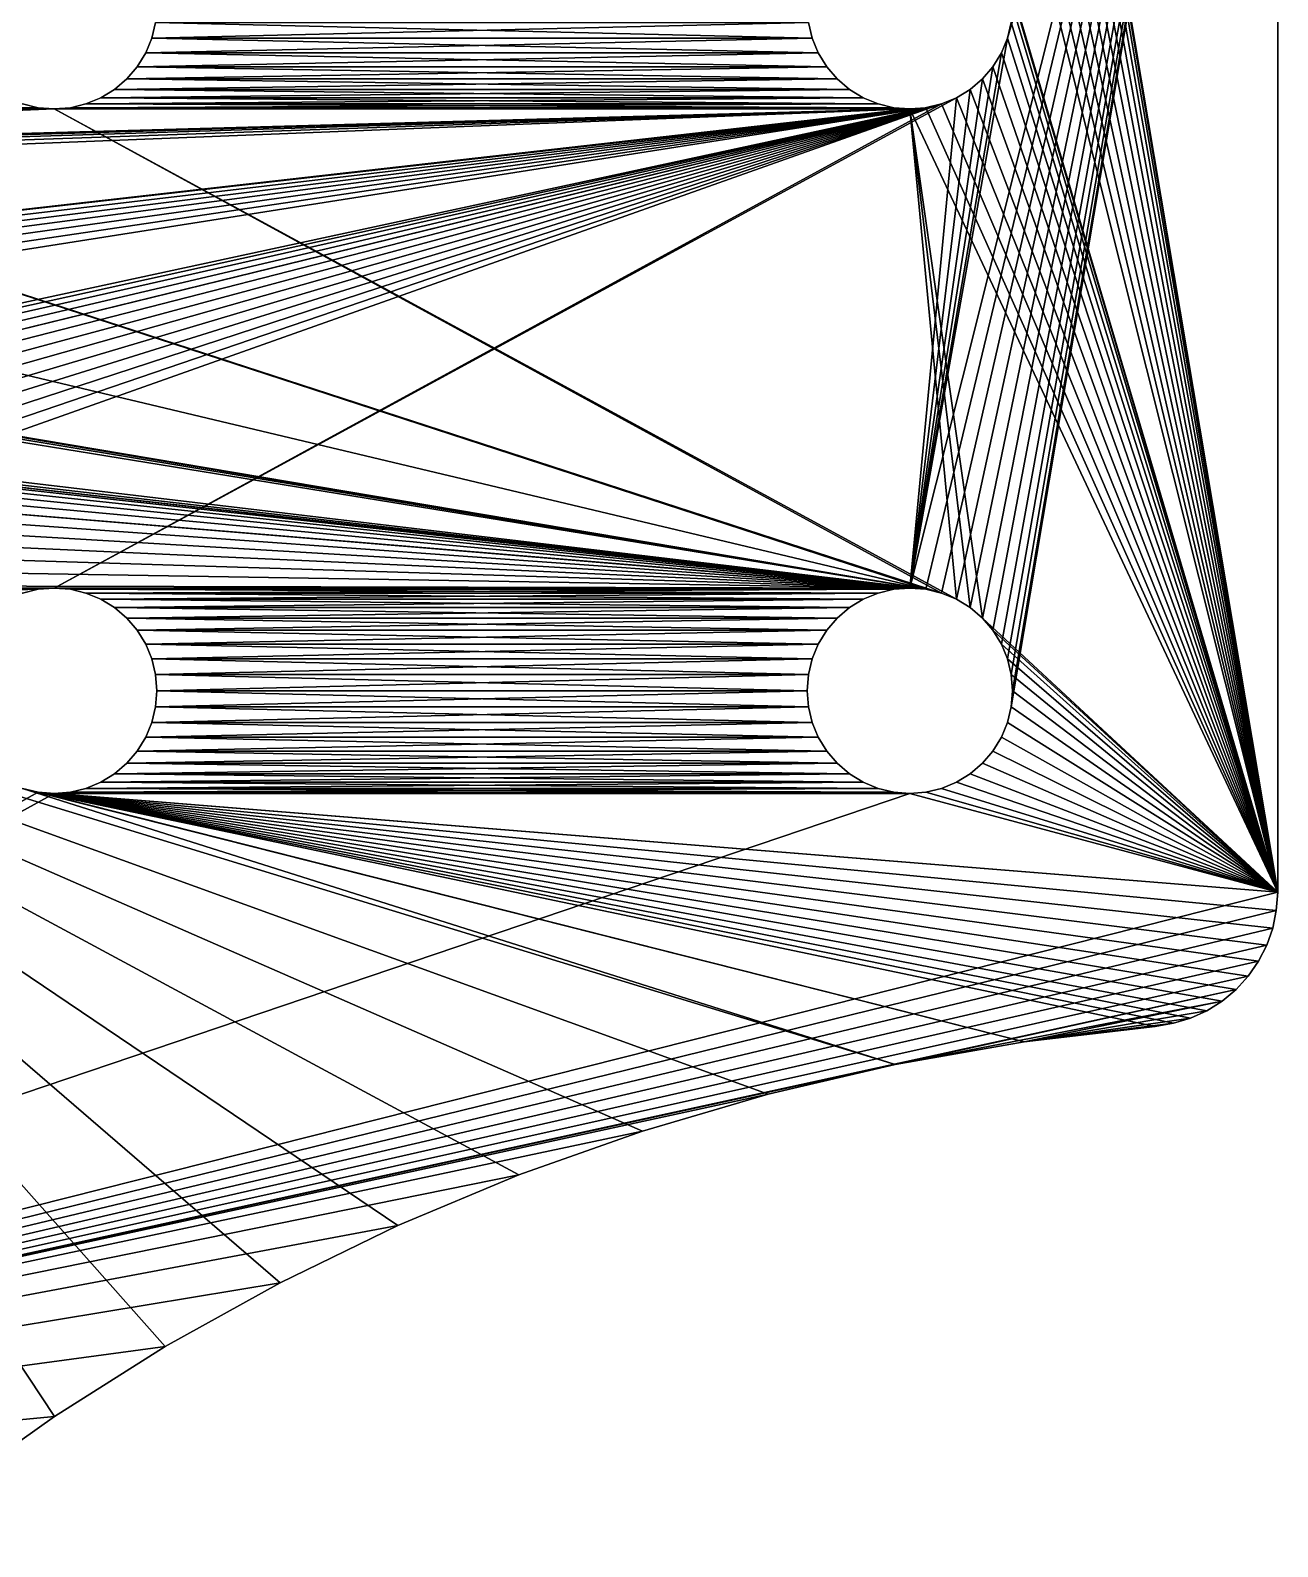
# Model space of a CAD drawing. Header units: millimetres. Extents: x -48.7 to 48.7, y -48.7 to 48.7.
# Drawn here: x 30.15 to 48.66, y -22.87 to -0.36 of the extents above; entities that cross this region are included whole.
import ezdxf

# ---------------------------------------------------------------- set-up
doc = ezdxf.new("R2010")
doc.units = ezdxf.units.MM
doc.header["$LTSCALE"] = 65.185185
for name, color, linetype in [('1', 7, 'CONTINUOUS'), ('2', 7, 'CONTINUOUS'), ('57', 7, 'CONTINUOUS'), ('59', 7, 'CONTINUOUS'), ('61', 7, 'CONTINUOUS'), ('62', 7, 'CONTINUOUS'), ('63', 7, 'CONTINUOUS'), ('64', 7, 'CONTINUOUS'), ('91', 7, 'CONTINUOUS'), ('92', 7, 'CONTINUOUS'), ('93', 7, 'CONTINUOUS')]:
    doc.layers.add(name, color=color, linetype=linetype)

msp = doc.modelspace()

# ---------------------------------------------------------------- linework, layer by layer
at = {"layer": '1', "linetype": 'CONTINUOUS'}
for points in [[(48.66, -13.151), (44.705, 10.402), (48.66, 13.151), (48.66, -13.151)], [(44.725, 10.16), (44.705, 10.402), (48.66, -13.151), (44.725, 10.16)], [(44.705, 9.918), (44.725, 10.16), (48.66, -13.151), (44.705, 9.918)], [(44.65, 9.688), (44.705, 9.918), (48.66, -13.151), (44.65, 9.688)], [(44.559, 9.469), (44.65, 9.688), (48.66, -13.151), (44.559, 9.469)], [(44.433, 9.263), (44.559, 9.469), (48.66, -13.151), (44.433, 9.263)], [(44.279, 9.083), (44.433, 9.263), (48.66, -13.151), (44.279, 9.083)], [(44.095, 8.926), (44.279, 9.083), (48.66, -13.151), (44.095, 8.926)], [(43.671, 8.71), (43.893, 8.802), (48.66, -13.151), (43.671, 8.71)], [(43.893, 8.802), (44.095, 8.926), (48.66, -13.151), (43.893, 8.802)], [(43.2, 8.636), (43.439, 8.654), (48.66, -13.151), (43.2, 8.636)], [(44.65, 0.472), (43.2, 8.636), (48.66, -13.151), (44.65, 0.472)], [(43.439, 8.654), (43.671, 8.71), (48.66, -13.151), (43.439, 8.654)], [(44.705, 0.242), (44.65, 0.472), (48.66, -13.151), (44.705, 0.242)], [(44.725, 0), (44.705, 0.242), (48.66, -13.151), (44.725, 0)], [(44.705, -0.242), (44.725, 0), (48.66, -13.151), (44.705, -0.242)], [(32.005, -0.242), (41.75, -0.472), (31.95, -0.472), (32.005, -0.242)], [(41.695, -0.242), (41.75, -0.472), (32.005, -0.242), (41.695, -0.242)], [(44.65, -0.472), (44.705, -0.242), (48.66, -13.151), (44.65, -0.472)], [(31.95, -0.472), (41.841, -0.691), (31.859, -0.691), (31.95, -0.472)], [(41.75, -0.472), (41.841, -0.691), (31.95, -0.472), (41.75, -0.472)], [(44.559, -0.691), (44.65, -0.472), (48.66, -13.151), (44.559, -0.691)], [(31.733, -0.897), (42.121, -1.077), (31.579, -1.077), (31.733, -0.897)], [(31.859, -0.691), (41.967, -0.897), (31.733, -0.897), (31.859, -0.691)], [(41.967, -0.897), (42.121, -1.077), (31.733, -0.897), (41.967, -0.897)], [(41.841, -0.691), (41.967, -0.897), (31.859, -0.691), (41.841, -0.691)], [(44.279, -1.077), (44.433, -0.897), (48.66, -13.151), (44.279, -1.077)], [(44.433, -0.897), (44.559, -0.691), (48.66, -13.151), (44.433, -0.897)], [(31.579, -1.077), (42.305, -1.234), (31.395, -1.234), (31.579, -1.077)], [(42.121, -1.077), (42.305, -1.234), (31.579, -1.077), (42.121, -1.077)], [(44.095, -1.234), (44.279, -1.077), (48.66, -13.151), (44.095, -1.234)], [(31.395, -1.234), (42.507, -1.358), (31.193, -1.358), (31.395, -1.234)], [(42.305, -1.234), (42.507, -1.358), (31.395, -1.234), (42.305, -1.234)], [(43.893, -1.358), (44.095, -1.234), (48.66, -13.151), (43.893, -1.358)], [(13.47, -1.524), (43.439, -8.654), (7.351, -2.565), (13.47, -1.524)], [(21.567, -1.524), (43.439, -8.654), (13.47, -1.524), (21.567, -1.524)], [(21.567, -1.524), (21.806, -1.506), (30.5, -1.524), (21.567, -1.524)], [(21.567, -1.524), (30.5, -1.524), (43.671, -8.71), (21.567, -1.524)], [(43.439, -8.654), (21.567, -1.524), (43.671, -8.71), (43.439, -8.654)], [(21.806, -1.506), (22.037, -1.45), (30.261, -1.506), (21.806, -1.506)], [(30.5, -1.524), (21.806, -1.506), (30.261, -1.506), (30.5, -1.524)], [(30.261, -1.506), (22.037, -1.45), (30.029, -1.45), (30.261, -1.506)], [(30.739, -1.506), (43.2, -1.524), (30.5, -1.524), (30.739, -1.506)], [(30.5, -1.524), (43.2, -1.524), (43.893, -8.802), (30.5, -1.524)], [(43.671, -8.71), (30.5, -1.524), (43.893, -8.802), (43.671, -8.71)], [(30.971, -1.45), (42.961, -1.506), (30.739, -1.506), (30.971, -1.45)], [(42.961, -1.506), (43.2, -1.524), (30.739, -1.506), (42.961, -1.506)], [(31.193, -1.358), (42.729, -1.45), (30.971, -1.45), (31.193, -1.358)], [(42.729, -1.45), (42.961, -1.506), (30.971, -1.45), (42.729, -1.45)], [(42.507, -1.358), (42.729, -1.45), (31.193, -1.358), (42.507, -1.358)], [(43.2, -1.524), (43.439, -1.506), (48.66, -13.151), (43.2, -1.524)], [(43.893, -8.802), (43.2, -1.524), (44.095, -8.926), (43.893, -8.802)], [(44.095, -8.926), (43.2, -1.524), (44.279, -9.083), (44.095, -8.926)], [(44.279, -9.083), (43.2, -1.524), (48.66, -13.151), (44.279, -9.083)], [(43.439, -1.506), (43.671, -1.45), (48.66, -13.151), (43.439, -1.506)], [(43.671, -1.45), (43.893, -1.358), (48.66, -13.151), (43.671, -1.45)], [(7.351, -2.565), (43.439, -8.654), (7.625, -2.643), (7.351, -2.565)], [(7.625, -2.643), (43.439, -8.654), (7.885, -2.759), (7.625, -2.643)], [(7.885, -2.759), (43.439, -8.654), (8.135, -2.915), (7.885, -2.759)], [(8.135, -2.915), (43.439, -8.654), (12.593, -4.994), (8.135, -2.915)], [(12.593, -4.994), (43.439, -8.654), (12.838, -5.132), (12.593, -4.994)], [(12.838, -5.132), (43.439, -8.654), (21.676, -6.204), (12.838, -5.132)], [(21.676, -6.204), (43.439, -8.654), (21.961, -6.24), (21.676, -6.204)], [(21.961, -6.24), (43.439, -8.654), (22.233, -6.315), (21.961, -6.24)], [(22.233, -6.315), (43.439, -8.654), (22.497, -6.431), (22.233, -6.315)], [(22.497, -6.431), (43.439, -8.654), (22.738, -6.579), (22.497, -6.431)], [(22.738, -6.579), (43.439, -8.654), (22.957, -6.764), (22.738, -6.579)], [(22.957, -6.764), (43.439, -8.654), (23.148, -6.976), (22.957, -6.764)], [(43.439, -8.654), (43.2, -8.636), (23.148, -6.976), (43.439, -8.654)], [(23.148, -6.976), (43.2, -8.636), (23.305, -7.212), (23.148, -6.976)], [(23.305, -7.212), (43.2, -8.636), (23.429, -7.472), (23.305, -7.212)], [(23.429, -7.472), (43.2, -8.636), (23.513, -7.742), (23.429, -7.472)], [(23.513, -7.742), (43.2, -8.636), (23.558, -8.025), (23.513, -7.742)], [(23.558, -8.025), (43.2, -8.636), (23.564, -8.311), (23.558, -8.025)], [(23.564, -8.311), (43.2, -8.636), (23.527, -8.592), (23.564, -8.311)], [(30.261, -8.654), (30.029, -8.71), (23.527, -8.592), (30.261, -8.654)], [(30.5, -8.636), (30.261, -8.654), (23.527, -8.592), (30.5, -8.636)], [(43.2, -8.636), (30.5, -8.636), (23.527, -8.592), (43.2, -8.636)], [(30.739, -8.654), (30.5, -8.636), (42.961, -8.654), (30.739, -8.654)], [(42.961, -8.654), (30.5, -8.636), (43.2, -8.636), (42.961, -8.654)], [(30.971, -8.71), (30.739, -8.654), (42.729, -8.71), (30.971, -8.71)], [(42.729, -8.71), (30.739, -8.654), (42.961, -8.654), (42.729, -8.71)], [(31.193, -8.802), (30.971, -8.71), (42.507, -8.802), (31.193, -8.802)], [(42.507, -8.802), (30.971, -8.71), (42.729, -8.71), (42.507, -8.802)], [(31.395, -8.926), (31.193, -8.802), (42.305, -8.926), (31.395, -8.926)], [(42.305, -8.926), (31.193, -8.802), (42.507, -8.802), (42.305, -8.926)], [(31.579, -9.083), (31.395, -8.926), (42.121, -9.083), (31.579, -9.083)], [(42.121, -9.083), (31.395, -8.926), (42.305, -8.926), (42.121, -9.083)], [(31.733, -9.263), (31.579, -9.083), (41.967, -9.263), (31.733, -9.263)], [(41.967, -9.263), (31.579, -9.083), (42.121, -9.083), (41.967, -9.263)], [(44.433, -9.263), (44.279, -9.083), (48.66, -13.151), (44.433, -9.263)], [(31.859, -9.469), (31.733, -9.263), (41.841, -9.469), (31.859, -9.469)], [(41.841, -9.469), (31.733, -9.263), (41.967, -9.263), (41.841, -9.469)], [(44.559, -9.469), (44.433, -9.263), (48.66, -13.151), (44.559, -9.469)], [(30.029, -11.61), (42.983, -15.711), (23.004, -9.591), (30.029, -11.61)], [(30.502, -20.934), (28.922, -22.059), (23.004, -9.591), (30.502, -20.934)], [(32.149, -19.895), (30.502, -20.934), (23.004, -9.591), (32.149, -19.895)], [(33.853, -18.948), (32.149, -19.895), (23.004, -9.591), (33.853, -18.948)], [(35.599, -18.1), (33.853, -18.948), (23.004, -9.591), (35.599, -18.1)], [(37.395, -17.349), (35.599, -18.1), (23.004, -9.591), (37.395, -17.349)], [(39.233, -16.698), (37.395, -17.349), (23.004, -9.591), (39.233, -16.698)], [(41.096, -16.152), (39.233, -16.698), (23.004, -9.591), (41.096, -16.152)], [(42.983, -15.711), (41.096, -16.152), (23.004, -9.591), (42.983, -15.711)], [(31.95, -9.688), (31.859, -9.469), (41.75, -9.688), (31.95, -9.688)], [(41.75, -9.688), (31.859, -9.469), (41.841, -9.469), (41.75, -9.688)], [(44.65, -9.688), (44.559, -9.469), (48.66, -13.151), (44.65, -9.688)], [(32.005, -9.918), (31.95, -9.688), (41.695, -9.918), (32.005, -9.918)], [(41.695, -9.918), (31.95, -9.688), (41.75, -9.688), (41.695, -9.918)], [(44.705, -9.918), (44.65, -9.688), (48.66, -13.151), (44.705, -9.918)], [(32.025, -10.16), (32.005, -9.918), (41.675, -10.16), (32.025, -10.16)], [(41.675, -10.16), (32.005, -9.918), (41.695, -9.918), (41.675, -10.16)], [(44.725, -10.16), (44.705, -9.918), (48.66, -13.151), (44.725, -10.16)], [(32.005, -10.402), (32.025, -10.16), (41.695, -10.402), (32.005, -10.402)], [(41.695, -10.402), (32.025, -10.16), (41.675, -10.16), (41.695, -10.402)], [(44.705, -10.402), (44.725, -10.16), (48.66, -13.151), (44.705, -10.402)], [(31.95, -10.632), (32.005, -10.402), (41.75, -10.632), (31.95, -10.632)], [(41.75, -10.632), (32.005, -10.402), (41.695, -10.402), (41.75, -10.632)], [(44.65, -10.632), (44.705, -10.402), (48.66, -13.151), (44.65, -10.632)], [(31.859, -10.851), (31.95, -10.632), (41.841, -10.851), (31.859, -10.851)], [(41.841, -10.851), (31.95, -10.632), (41.75, -10.632), (41.841, -10.851)], [(44.559, -10.851), (44.65, -10.632), (48.66, -13.151), (44.559, -10.851)], [(31.733, -11.057), (31.859, -10.851), (41.967, -11.057), (31.733, -11.057)], [(41.967, -11.057), (31.859, -10.851), (41.841, -10.851), (41.967, -11.057)], [(44.433, -11.057), (44.559, -10.851), (48.66, -13.151), (44.433, -11.057)], [(31.395, -11.394), (31.579, -11.237), (42.305, -11.394), (31.395, -11.394)], [(31.579, -11.237), (31.733, -11.057), (42.121, -11.237), (31.579, -11.237)], [(42.305, -11.394), (31.579, -11.237), (42.121, -11.237), (42.305, -11.394)], [(42.121, -11.237), (31.733, -11.057), (41.967, -11.057), (42.121, -11.237)], [(44.095, -11.394), (44.279, -11.237), (48.66, -13.151), (44.095, -11.394)], [(44.279, -11.237), (44.433, -11.057), (48.66, -13.151), (44.279, -11.237)], [(31.193, -11.518), (31.395, -11.394), (42.507, -11.518), (31.193, -11.518)], [(42.507, -11.518), (31.395, -11.394), (42.305, -11.394), (42.507, -11.518)], [(43.893, -11.518), (44.095, -11.394), (48.66, -13.151), (43.893, -11.518)], [(30.029, -11.61), (30.261, -11.666), (44.897, -15.375), (30.029, -11.61)], [(42.983, -15.711), (30.029, -11.61), (44.897, -15.375), (42.983, -15.711)], [(30.261, -11.666), (30.5, -11.684), (48.66, -13.151), (30.261, -11.666)], [(44.897, -15.375), (30.261, -11.666), (46.841, -15.143), (44.897, -15.375)], [(46.841, -15.143), (30.261, -11.666), (47.112, -15.098), (46.841, -15.143)], [(47.112, -15.098), (30.261, -11.666), (47.368, -15.021), (47.112, -15.098)], [(47.368, -15.021), (30.261, -11.666), (47.607, -14.912), (47.368, -15.021)], [(47.607, -14.912), (30.261, -11.666), (47.835, -14.768), (47.607, -14.912)], [(47.835, -14.768), (30.261, -11.666), (48.044, -14.595), (47.835, -14.768)], [(48.044, -14.595), (30.261, -11.666), (48.223, -14.399), (48.044, -14.595)], [(48.223, -14.399), (30.261, -11.666), (48.377, -14.176), (48.223, -14.399)], [(48.377, -14.176), (30.261, -11.666), (48.5, -13.936), (48.377, -14.176)], [(48.5, -13.936), (30.261, -11.666), (48.587, -13.687), (48.5, -13.936)], [(48.587, -13.687), (30.261, -11.666), (48.64, -13.425), (48.587, -13.687)], [(48.64, -13.425), (30.261, -11.666), (48.66, -13.151), (48.64, -13.425)], [(30.5, -11.684), (30.739, -11.666), (43.2, -11.684), (30.5, -11.684)], [(30.5, -11.684), (43.2, -11.684), (48.66, -13.151), (30.5, -11.684)], [(30.739, -11.666), (30.971, -11.61), (42.961, -11.666), (30.739, -11.666)], [(43.2, -11.684), (30.739, -11.666), (42.961, -11.666), (43.2, -11.684)], [(30.971, -11.61), (31.193, -11.518), (42.729, -11.61), (30.971, -11.61)], [(42.961, -11.666), (30.971, -11.61), (42.729, -11.61), (42.961, -11.666)], [(42.729, -11.61), (31.193, -11.518), (42.507, -11.518), (42.729, -11.61)], [(43.2, -11.684), (43.439, -11.666), (48.66, -13.151), (43.2, -11.684)], [(43.439, -11.666), (43.671, -11.61), (48.66, -13.151), (43.439, -11.666)], [(43.671, -11.61), (43.893, -11.518), (48.66, -13.151), (43.671, -11.61)]]:
    msp.add_3dface(points, dxfattribs=at)
at = {"layer": '2', "linetype": 'CONTINUOUS'}
for points in [[(44.65, -0.472, 3.175), (43.2, -8.636, 3.175), (48.66, 13.151, 3.175), (44.65, -0.472, 3.175)], [(43.2, -8.636, 3.175), (43.439, -8.654, 3.175), (48.66, 13.151, 3.175), (43.2, -8.636, 3.175)], [(43.439, -8.654, 3.175), (43.671, -8.71, 3.175), (48.66, 13.151, 3.175), (43.439, -8.654, 3.175)], [(43.671, -8.71, 3.175), (43.893, -8.802, 3.175), (48.66, 13.151, 3.175), (43.671, -8.71, 3.175)], [(43.893, -8.802, 3.175), (44.095, -8.926, 3.175), (48.66, 13.151, 3.175), (43.893, -8.802, 3.175)], [(44.095, -8.926, 3.175), (44.279, -9.083, 3.175), (48.66, 13.151, 3.175), (44.095, -8.926, 3.175)], [(44.279, -9.083, 3.175), (44.433, -9.263, 3.175), (48.66, 13.151, 3.175), (44.279, -9.083, 3.175)], [(44.433, -9.263, 3.175), (44.559, -9.469, 3.175), (48.66, 13.151, 3.175), (44.433, -9.263, 3.175)], [(44.559, -9.469, 3.175), (44.65, -9.688, 3.175), (48.66, 13.151, 3.175), (44.559, -9.469, 3.175)], [(44.705, -0.242, 3.175), (44.65, -0.472, 3.175), (48.66, 13.151, 3.175), (44.705, -0.242, 3.175)], [(44.65, -9.688, 3.175), (44.705, -9.918, 3.175), (48.66, 13.151, 3.175), (44.65, -9.688, 3.175)], [(44.705, -9.918, 3.175), (44.725, -10.16, 3.175), (48.66, 13.151, 3.175), (44.705, -9.918, 3.175)], [(44.725, -10.16, 3.175), (44.705, -10.402, 3.175), (48.66, 13.151, 3.175), (44.725, -10.16, 3.175)], [(48.66, 13.151, 3.175), (44.705, -10.402, 3.175), (48.66, -13.151, 3.175), (48.66, 13.151, 3.175)], [(41.75, -0.472, 3.175), (41.695, -0.242, 3.175), (31.95, -0.472, 3.175), (41.75, -0.472, 3.175)], [(31.95, -0.472, 3.175), (41.695, -0.242, 3.175), (32.005, -0.242, 3.175), (31.95, -0.472, 3.175)], [(41.841, -0.691, 3.175), (41.75, -0.472, 3.175), (31.859, -0.691, 3.175), (41.841, -0.691, 3.175)], [(31.859, -0.691, 3.175), (41.75, -0.472, 3.175), (31.95, -0.472, 3.175), (31.859, -0.691, 3.175)], [(44.65, -0.472, 3.175), (44.559, -0.691, 3.175), (43.2, -8.636, 3.175), (44.65, -0.472, 3.175)], [(42.121, -1.077, 3.175), (41.967, -0.897, 3.175), (31.579, -1.077, 3.175), (42.121, -1.077, 3.175)], [(31.579, -1.077, 3.175), (41.967, -0.897, 3.175), (31.733, -0.897, 3.175), (31.579, -1.077, 3.175)], [(41.967, -0.897, 3.175), (41.841, -0.691, 3.175), (31.733, -0.897, 3.175), (41.967, -0.897, 3.175)], [(31.733, -0.897, 3.175), (41.841, -0.691, 3.175), (31.859, -0.691, 3.175), (31.733, -0.897, 3.175)], [(44.559, -0.691, 3.175), (44.433, -0.897, 3.175), (43.2, -8.636, 3.175), (44.559, -0.691, 3.175)], [(44.433, -0.897, 3.175), (44.279, -1.077, 3.175), (43.2, -8.636, 3.175), (44.433, -0.897, 3.175)], [(42.305, -1.234, 3.175), (42.121, -1.077, 3.175), (31.395, -1.234, 3.175), (42.305, -1.234, 3.175)], [(31.395, -1.234, 3.175), (42.121, -1.077, 3.175), (31.579, -1.077, 3.175), (31.395, -1.234, 3.175)], [(44.279, -1.077, 3.175), (44.095, -1.234, 3.175), (43.2, -8.636, 3.175), (44.279, -1.077, 3.175)], [(42.507, -1.358, 3.175), (42.305, -1.234, 3.175), (31.193, -1.358, 3.175), (42.507, -1.358, 3.175)], [(31.193, -1.358, 3.175), (42.305, -1.234, 3.175), (31.395, -1.234, 3.175), (31.193, -1.358, 3.175)], [(44.095, -1.234, 3.175), (43.893, -1.358, 3.175), (43.2, -8.636, 3.175), (44.095, -1.234, 3.175)], [(30.5, -1.524, 3.175), (21.567, -1.524, 3.175), (-6.542, -2.986, 3.175), (30.5, -1.524, 3.175)], [(6.776, -2.531, 3.175), (30.5, -1.524, 3.175), (-6.542, -2.986, 3.175), (6.776, -2.531, 3.175)], [(43.2, -1.524, 3.175), (30.5, -1.524, 3.175), (6.776, -2.531, 3.175), (43.2, -1.524, 3.175)], [(7.063, -2.528, 3.175), (43.2, -1.524, 3.175), (6.776, -2.531, 3.175), (7.063, -2.528, 3.175)], [(7.351, -2.565, 3.175), (43.2, -1.524, 3.175), (7.063, -2.528, 3.175), (7.351, -2.565, 3.175)], [(7.625, -2.643, 3.175), (43.2, -1.524, 3.175), (7.351, -2.565, 3.175), (7.625, -2.643, 3.175)], [(7.885, -2.759, 3.175), (43.2, -1.524, 3.175), (7.625, -2.643, 3.175), (7.885, -2.759, 3.175)], [(8.135, -2.915, 3.175), (43.2, -1.524, 3.175), (7.885, -2.759, 3.175), (8.135, -2.915, 3.175)], [(12.593, -4.994, 3.175), (43.2, -1.524, 3.175), (8.135, -2.915, 3.175), (12.593, -4.994, 3.175)], [(43.439, -1.506, 3.175), (43.2, -1.524, 3.175), (12.593, -4.994, 3.175), (43.439, -1.506, 3.175)], [(12.838, -5.132, 3.175), (43.439, -1.506, 3.175), (12.593, -4.994, 3.175), (12.838, -5.132, 3.175)], [(13.056, -5.295, 3.175), (43.439, -1.506, 3.175), (12.838, -5.132, 3.175), (13.056, -5.295, 3.175)], [(13.246, -5.483, 3.175), (43.439, -1.506, 3.175), (13.056, -5.295, 3.175), (13.246, -5.483, 3.175)], [(13.413, -5.701, 3.175), (43.439, -1.506, 3.175), (13.246, -5.483, 3.175), (13.413, -5.701, 3.175)], [(13.55, -5.941, 3.175), (43.439, -1.506, 3.175), (13.413, -5.701, 3.175), (13.55, -5.941, 3.175)], [(13.65, -6.192, 3.175), (43.439, -1.506, 3.175), (13.55, -5.941, 3.175), (13.65, -6.192, 3.175)], [(43.439, -1.506, 3.175), (13.65, -6.192, 3.175), (21.676, -6.204, 3.175), (43.439, -1.506, 3.175)], [(21.806, -1.506, 3.175), (21.567, -1.524, 3.175), (30.261, -1.506, 3.175), (21.806, -1.506, 3.175)], [(30.261, -1.506, 3.175), (21.567, -1.524, 3.175), (30.5, -1.524, 3.175), (30.261, -1.506, 3.175)], [(21.961, -6.24, 3.175), (43.439, -1.506, 3.175), (21.676, -6.204, 3.175), (21.961, -6.24, 3.175)], [(30.029, -1.45, 3.175), (21.806, -1.506, 3.175), (30.261, -1.506, 3.175), (30.029, -1.45, 3.175)], [(22.233, -6.315, 3.175), (43.439, -1.506, 3.175), (21.961, -6.24, 3.175), (22.233, -6.315, 3.175)], [(22.497, -6.431, 3.175), (43.439, -1.506, 3.175), (22.233, -6.315, 3.175), (22.497, -6.431, 3.175)], [(22.738, -6.579, 3.175), (43.439, -1.506, 3.175), (22.497, -6.431, 3.175), (22.738, -6.579, 3.175)], [(43.671, -1.45, 3.175), (43.439, -1.506, 3.175), (22.738, -6.579, 3.175), (43.671, -1.45, 3.175)], [(22.957, -6.764, 3.175), (43.671, -1.45, 3.175), (22.738, -6.579, 3.175), (22.957, -6.764, 3.175)], [(23.148, -6.976, 3.175), (43.671, -1.45, 3.175), (22.957, -6.764, 3.175), (23.148, -6.976, 3.175)], [(23.305, -7.212, 3.175), (43.671, -1.45, 3.175), (23.148, -6.976, 3.175), (23.305, -7.212, 3.175)], [(23.429, -7.472, 3.175), (43.671, -1.45, 3.175), (23.305, -7.212, 3.175), (23.429, -7.472, 3.175)], [(23.513, -7.742, 3.175), (43.671, -1.45, 3.175), (23.429, -7.472, 3.175), (23.513, -7.742, 3.175)], [(23.558, -8.025, 3.175), (43.671, -1.45, 3.175), (23.513, -7.742, 3.175), (23.558, -8.025, 3.175)], [(30.5, -8.636, 3.175), (43.671, -1.45, 3.175), (23.527, -8.592, 3.175), (30.5, -8.636, 3.175)], [(23.527, -8.592, 3.175), (43.671, -1.45, 3.175), (23.564, -8.311, 3.175), (23.527, -8.592, 3.175)], [(23.564, -8.311, 3.175), (43.671, -1.45, 3.175), (23.558, -8.025, 3.175), (23.564, -8.311, 3.175)], [(43.893, -1.358, 3.175), (43.671, -1.45, 3.175), (30.5, -8.636, 3.175), (43.893, -1.358, 3.175)], [(43.893, -1.358, 3.175), (30.5, -8.636, 3.175), (43.2, -8.636, 3.175), (43.893, -1.358, 3.175)], [(43.2, -1.524, 3.175), (42.961, -1.506, 3.175), (30.5, -1.524, 3.175), (43.2, -1.524, 3.175)], [(30.5, -1.524, 3.175), (42.961, -1.506, 3.175), (30.739, -1.506, 3.175), (30.5, -1.524, 3.175)], [(42.961, -1.506, 3.175), (42.729, -1.45, 3.175), (30.739, -1.506, 3.175), (42.961, -1.506, 3.175)], [(30.739, -1.506, 3.175), (42.729, -1.45, 3.175), (30.971, -1.45, 3.175), (30.739, -1.506, 3.175)], [(42.729, -1.45, 3.175), (42.507, -1.358, 3.175), (30.971, -1.45, 3.175), (42.729, -1.45, 3.175)], [(30.971, -1.45, 3.175), (42.507, -1.358, 3.175), (31.193, -1.358, 3.175), (30.971, -1.45, 3.175)], [(23.451, -8.87, 3.175), (30.5, -8.636, 3.175), (23.527, -8.592, 3.175), (23.451, -8.87, 3.175)], [(30.261, -8.654, 3.175), (30.5, -8.636, 3.175), (23.451, -8.87, 3.175), (30.261, -8.654, 3.175)], [(30.029, -8.71, 3.175), (30.261, -8.654, 3.175), (23.451, -8.87, 3.175), (30.029, -8.71, 3.175)], [(30.5, -8.636, 3.175), (30.739, -8.654, 3.175), (43.2, -8.636, 3.175), (30.5, -8.636, 3.175)], [(43.2, -8.636, 3.175), (30.739, -8.654, 3.175), (42.961, -8.654, 3.175), (43.2, -8.636, 3.175)], [(30.739, -8.654, 3.175), (30.971, -8.71, 3.175), (42.961, -8.654, 3.175), (30.739, -8.654, 3.175)], [(42.961, -8.654, 3.175), (30.971, -8.71, 3.175), (42.729, -8.71, 3.175), (42.961, -8.654, 3.175)], [(30.971, -8.71, 3.175), (31.193, -8.802, 3.175), (42.729, -8.71, 3.175), (30.971, -8.71, 3.175)], [(42.729, -8.71, 3.175), (31.193, -8.802, 3.175), (42.507, -8.802, 3.175), (42.729, -8.71, 3.175)], [(31.193, -8.802, 3.175), (31.395, -8.926, 3.175), (42.507, -8.802, 3.175), (31.193, -8.802, 3.175)], [(42.507, -8.802, 3.175), (31.395, -8.926, 3.175), (42.305, -8.926, 3.175), (42.507, -8.802, 3.175)], [(31.395, -8.926, 3.175), (31.579, -9.083, 3.175), (42.305, -8.926, 3.175), (31.395, -8.926, 3.175)], [(42.305, -8.926, 3.175), (31.579, -9.083, 3.175), (42.121, -9.083, 3.175), (42.305, -8.926, 3.175)], [(31.579, -9.083, 3.175), (31.733, -9.263, 3.175), (42.121, -9.083, 3.175), (31.579, -9.083, 3.175)], [(42.121, -9.083, 3.175), (31.733, -9.263, 3.175), (41.967, -9.263, 3.175), (42.121, -9.083, 3.175)], [(31.733, -9.263, 3.175), (31.859, -9.469, 3.175), (41.967, -9.263, 3.175), (31.733, -9.263, 3.175)], [(41.967, -9.263, 3.175), (31.859, -9.469, 3.175), (41.841, -9.469, 3.175), (41.967, -9.263, 3.175)], [(31.859, -9.469, 3.175), (31.95, -9.688, 3.175), (41.841, -9.469, 3.175), (31.859, -9.469, 3.175)], [(41.841, -9.469, 3.175), (31.95, -9.688, 3.175), (41.75, -9.688, 3.175), (41.841, -9.469, 3.175)], [(31.95, -9.688, 3.175), (32.005, -9.918, 3.175), (41.75, -9.688, 3.175), (31.95, -9.688, 3.175)], [(41.75, -9.688, 3.175), (32.005, -9.918, 3.175), (41.695, -9.918, 3.175), (41.75, -9.688, 3.175)], [(32.005, -9.918, 3.175), (32.025, -10.16, 3.175), (41.695, -9.918, 3.175), (32.005, -9.918, 3.175)], [(41.695, -9.918, 3.175), (32.025, -10.16, 3.175), (41.675, -10.16, 3.175), (41.695, -9.918, 3.175)], [(32.025, -10.16, 3.175), (32.005, -10.402, 3.175), (41.675, -10.16, 3.175), (32.025, -10.16, 3.175)], [(41.675, -10.16, 3.175), (32.005, -10.402, 3.175), (41.695, -10.402, 3.175), (41.675, -10.16, 3.175)], [(32.005, -10.402, 3.175), (31.95, -10.632, 3.175), (41.695, -10.402, 3.175), (32.005, -10.402, 3.175)], [(41.695, -10.402, 3.175), (31.95, -10.632, 3.175), (41.75, -10.632, 3.175), (41.695, -10.402, 3.175)], [(44.705, -10.402, 3.175), (44.65, -10.632, 3.175), (48.66, -13.151, 3.175), (44.705, -10.402, 3.175)], [(31.95, -10.632, 3.175), (31.859, -10.851, 3.175), (41.75, -10.632, 3.175), (31.95, -10.632, 3.175)], [(41.75, -10.632, 3.175), (31.859, -10.851, 3.175), (41.841, -10.851, 3.175), (41.75, -10.632, 3.175)], [(44.65, -10.632, 3.175), (44.559, -10.851, 3.175), (48.66, -13.151, 3.175), (44.65, -10.632, 3.175)], [(31.859, -10.851, 3.175), (31.733, -11.057, 3.175), (41.841, -10.851, 3.175), (31.859, -10.851, 3.175)], [(41.841, -10.851, 3.175), (31.733, -11.057, 3.175), (41.967, -11.057, 3.175), (41.841, -10.851, 3.175)], [(44.559, -10.851, 3.175), (44.433, -11.057, 3.175), (48.66, -13.151, 3.175), (44.559, -10.851, 3.175)], [(31.579, -11.237, 3.175), (31.395, -11.394, 3.175), (42.121, -11.237, 3.175), (31.579, -11.237, 3.175)], [(42.121, -11.237, 3.175), (31.395, -11.394, 3.175), (42.305, -11.394, 3.175), (42.121, -11.237, 3.175)], [(31.733, -11.057, 3.175), (31.579, -11.237, 3.175), (41.967, -11.057, 3.175), (31.733, -11.057, 3.175)], [(41.967, -11.057, 3.175), (31.579, -11.237, 3.175), (42.121, -11.237, 3.175), (41.967, -11.057, 3.175)], [(44.279, -11.237, 3.175), (44.095, -11.394, 3.175), (48.66, -13.151, 3.175), (44.279, -11.237, 3.175)], [(44.433, -11.057, 3.175), (44.279, -11.237, 3.175), (48.66, -13.151, 3.175), (44.433, -11.057, 3.175)], [(31.395, -11.394, 3.175), (31.193, -11.518, 3.175), (42.305, -11.394, 3.175), (31.395, -11.394, 3.175)], [(42.305, -11.394, 3.175), (31.193, -11.518, 3.175), (42.507, -11.518, 3.175), (42.305, -11.394, 3.175)], [(44.095, -11.394, 3.175), (43.893, -11.518, 3.175), (48.66, -13.151, 3.175), (44.095, -11.394, 3.175)], [(30.261, -11.666, 3.175), (30.029, -11.61, 3.175), (10.16, -22.867, 3.175), (30.261, -11.666, 3.175)], [(30.5, -11.684, 3.175), (30.261, -11.666, 3.175), (10.16, -22.867, 3.175), (30.5, -11.684, 3.175)], [(43.2, -11.684, 3.175), (30.5, -11.684, 3.175), (10.16, -22.867, 3.175), (43.2, -11.684, 3.175)], [(48.66, -13.151, 3.175), (43.2, -11.684, 3.175), (10.16, -22.867, 3.175), (48.66, -13.151, 3.175)], [(30.739, -11.666, 3.175), (30.5, -11.684, 3.175), (42.961, -11.666, 3.175), (30.739, -11.666, 3.175)], [(42.961, -11.666, 3.175), (30.5, -11.684, 3.175), (43.2, -11.684, 3.175), (42.961, -11.666, 3.175)], [(30.971, -11.61, 3.175), (30.739, -11.666, 3.175), (42.729, -11.61, 3.175), (30.971, -11.61, 3.175)], [(42.729, -11.61, 3.175), (30.739, -11.666, 3.175), (42.961, -11.666, 3.175), (42.729, -11.61, 3.175)], [(31.193, -11.518, 3.175), (30.971, -11.61, 3.175), (42.507, -11.518, 3.175), (31.193, -11.518, 3.175)], [(42.507, -11.518, 3.175), (30.971, -11.61, 3.175), (42.729, -11.61, 3.175), (42.507, -11.518, 3.175)], [(43.439, -11.666, 3.175), (43.2, -11.684, 3.175), (48.66, -13.151, 3.175), (43.439, -11.666, 3.175)], [(43.671, -11.61, 3.175), (43.439, -11.666, 3.175), (48.66, -13.151, 3.175), (43.671, -11.61, 3.175)], [(43.893, -11.518, 3.175), (43.671, -11.61, 3.175), (48.66, -13.151, 3.175), (43.893, -11.518, 3.175)], [(48.64, -13.425, 3.175), (48.66, -13.151, 3.175), (10.16, -22.867, 3.175), (48.64, -13.425, 3.175)], [(48.587, -13.687, 3.175), (48.64, -13.425, 3.175), (10.16, -22.867, 3.175), (48.587, -13.687, 3.175)], [(48.5, -13.936, 3.175), (48.587, -13.687, 3.175), (10.16, -22.867, 3.175), (48.5, -13.936, 3.175)], [(48.377, -14.176, 3.175), (48.5, -13.936, 3.175), (10.16, -22.867, 3.175), (48.377, -14.176, 3.175)], [(48.223, -14.399, 3.175), (48.377, -14.176, 3.175), (10.16, -22.867, 3.175), (48.223, -14.399, 3.175)], [(48.044, -14.595, 3.175), (48.223, -14.399, 3.175), (10.16, -22.867, 3.175), (48.044, -14.595, 3.175)], [(42.983, -15.711, 3.175), (48.044, -14.595, 3.175), (10.16, -22.867, 3.175), (42.983, -15.711, 3.175)], [(47.835, -14.768, 3.175), (48.044, -14.595, 3.175), (42.983, -15.711, 3.175), (47.835, -14.768, 3.175)], [(44.897, -15.375, 3.175), (47.835, -14.768, 3.175), (42.983, -15.711, 3.175), (44.897, -15.375, 3.175)], [(47.607, -14.912, 3.175), (47.835, -14.768, 3.175), (44.897, -15.375, 3.175), (47.607, -14.912, 3.175)], [(47.368, -15.021, 3.175), (47.607, -14.912, 3.175), (44.897, -15.375, 3.175), (47.368, -15.021, 3.175)], [(47.112, -15.098, 3.175), (47.368, -15.021, 3.175), (44.897, -15.375, 3.175), (47.112, -15.098, 3.175)], [(46.841, -15.143, 3.175), (47.112, -15.098, 3.175), (44.897, -15.375, 3.175), (46.841, -15.143, 3.175)], [(41.096, -16.152, 3.175), (42.983, -15.711, 3.175), (10.16, -22.867, 3.175), (41.096, -16.152, 3.175)], [(39.233, -16.698, 3.175), (41.096, -16.152, 3.175), (10.16, -22.867, 3.175), (39.233, -16.698, 3.175)], [(37.395, -17.349, 3.175), (39.233, -16.698, 3.175), (10.16, -22.867, 3.175), (37.395, -17.349, 3.175)], [(35.599, -18.1, 3.175), (37.395, -17.349, 3.175), (10.16, -22.867, 3.175), (35.599, -18.1, 3.175)], [(33.853, -18.948, 3.175), (35.599, -18.1, 3.175), (10.16, -22.867, 3.175), (33.853, -18.948, 3.175)], [(32.149, -19.895, 3.175), (33.853, -18.948, 3.175), (10.16, -22.867, 3.175), (32.149, -19.895, 3.175)], [(30.502, -20.934, 3.175), (32.149, -19.895, 3.175), (10.16, -22.867, 3.175), (30.502, -20.934, 3.175)], [(28.922, -22.059, 3.175), (30.502, -20.934, 3.175), (10.16, -22.867, 3.175), (28.922, -22.059, 3.175)]]:
    msp.add_3dface(points, dxfattribs=at)
at = {"layer": '57', "linetype": 'CONTINUOUS'}
for points in [[(41.75, -0.472), (41.695, -0.242), (41.75, -0.472, 3.175), (41.75, -0.472)], [(41.695, -0.242), (41.695, -0.242, 3.175), (41.75, -0.472, 3.175), (41.695, -0.242)], [(44.705, -0.242), (44.65, -0.472), (44.705, -0.242, 3.175), (44.705, -0.242)], [(44.65, -0.472), (44.65, -0.472, 3.175), (44.705, -0.242, 3.175), (44.65, -0.472)], [(41.841, -0.691), (41.75, -0.472), (41.841, -0.691, 3.175), (41.841, -0.691)], [(41.75, -0.472), (41.75, -0.472, 3.175), (41.841, -0.691, 3.175), (41.75, -0.472)], [(44.65, -0.472), (44.559, -0.691), (44.65, -0.472, 3.175), (44.65, -0.472)], [(44.559, -0.691), (44.559, -0.691, 3.175), (44.65, -0.472, 3.175), (44.559, -0.691)], [(41.967, -0.897), (41.841, -0.691), (41.967, -0.897, 3.175), (41.967, -0.897)], [(41.841, -0.691), (41.841, -0.691, 3.175), (41.967, -0.897, 3.175), (41.841, -0.691)], [(42.121, -1.077), (41.967, -0.897), (42.121, -1.077, 3.175), (42.121, -1.077)], [(41.967, -0.897), (41.967, -0.897, 3.175), (42.121, -1.077, 3.175), (41.967, -0.897)], [(44.433, -0.897), (44.279, -1.077), (44.433, -0.897, 3.175), (44.433, -0.897)], [(44.279, -1.077), (44.279, -1.077, 3.175), (44.433, -0.897, 3.175), (44.279, -1.077)], [(44.559, -0.691), (44.433, -0.897), (44.559, -0.691, 3.175), (44.559, -0.691)], [(44.433, -0.897), (44.433, -0.897, 3.175), (44.559, -0.691, 3.175), (44.433, -0.897)], [(42.305, -1.234), (42.121, -1.077), (42.305, -1.234, 3.175), (42.305, -1.234)], [(42.121, -1.077), (42.121, -1.077, 3.175), (42.305, -1.234, 3.175), (42.121, -1.077)], [(44.279, -1.077), (44.095, -1.234), (44.279, -1.077, 3.175), (44.279, -1.077)], [(44.095, -1.234), (44.095, -1.234, 3.175), (44.279, -1.077, 3.175), (44.095, -1.234)], [(42.507, -1.358), (42.305, -1.234), (42.507, -1.358, 3.175), (42.507, -1.358)], [(42.305, -1.234), (42.305, -1.234, 3.175), (42.507, -1.358, 3.175), (42.305, -1.234)], [(44.095, -1.234), (43.893, -1.358), (44.095, -1.234, 3.175), (44.095, -1.234)], [(43.893, -1.358), (43.893, -1.358, 3.175), (44.095, -1.234, 3.175), (43.893, -1.358)], [(42.729, -1.45), (42.507, -1.358), (42.729, -1.45, 3.175), (42.729, -1.45)], [(42.507, -1.358), (42.507, -1.358, 3.175), (42.729, -1.45, 3.175), (42.507, -1.358)], [(42.961, -1.506), (42.729, -1.45), (42.961, -1.506, 3.175), (42.961, -1.506)], [(42.729, -1.45), (42.729, -1.45, 3.175), (42.961, -1.506, 3.175), (42.729, -1.45)], [(43.2, -1.524), (42.961, -1.506), (43.2, -1.524, 3.175), (43.2, -1.524)], [(42.961, -1.506), (42.961, -1.506, 3.175), (43.2, -1.524, 3.175), (42.961, -1.506)], [(43.439, -1.506), (43.2, -1.524), (43.439, -1.506, 3.175), (43.439, -1.506)], [(43.2, -1.524), (43.2, -1.524, 3.175), (43.439, -1.506, 3.175), (43.2, -1.524)], [(43.671, -1.45), (43.439, -1.506), (43.671, -1.45, 3.175), (43.671, -1.45)], [(43.439, -1.506), (43.439, -1.506, 3.175), (43.671, -1.45, 3.175), (43.439, -1.506)], [(43.893, -1.358), (43.671, -1.45), (43.893, -1.358, 3.175), (43.893, -1.358)], [(43.671, -1.45), (43.671, -1.45, 3.175), (43.893, -1.358, 3.175), (43.671, -1.45)]]:
    msp.add_3dface(points, dxfattribs=at)
at = {"layer": '59', "linetype": 'CONTINUOUS'}
for points in [[(32.005, -0.242), (31.95, -0.472), (32.005, -0.242, 3.175), (32.005, -0.242)], [(31.95, -0.472), (31.95, -0.472, 3.175), (32.005, -0.242, 3.175), (31.95, -0.472)], [(31.95, -0.472), (31.859, -0.691), (31.95, -0.472, 3.175), (31.95, -0.472)], [(31.859, -0.691), (31.859, -0.691, 3.175), (31.95, -0.472, 3.175), (31.859, -0.691)], [(31.733, -0.897), (31.579, -1.077), (31.733, -0.897, 3.175), (31.733, -0.897)], [(31.579, -1.077), (31.579, -1.077, 3.175), (31.733, -0.897, 3.175), (31.579, -1.077)], [(31.859, -0.691), (31.733, -0.897), (31.859, -0.691, 3.175), (31.859, -0.691)], [(31.733, -0.897), (31.733, -0.897, 3.175), (31.859, -0.691, 3.175), (31.733, -0.897)], [(31.579, -1.077), (31.395, -1.234), (31.579, -1.077, 3.175), (31.579, -1.077)], [(31.395, -1.234), (31.395, -1.234, 3.175), (31.579, -1.077, 3.175), (31.395, -1.234)], [(31.395, -1.234), (31.193, -1.358), (31.395, -1.234, 3.175), (31.395, -1.234)], [(31.193, -1.358), (31.193, -1.358, 3.175), (31.395, -1.234, 3.175), (31.193, -1.358)], [(30.261, -1.506), (30.029, -1.45), (30.261, -1.506, 3.175), (30.261, -1.506)], [(30.029, -1.45), (30.029, -1.45, 3.175), (30.261, -1.506, 3.175), (30.029, -1.45)], [(30.5, -1.524), (30.261, -1.506), (30.5, -1.524, 3.175), (30.5, -1.524)], [(30.261, -1.506), (30.261, -1.506, 3.175), (30.5, -1.524, 3.175), (30.261, -1.506)], [(30.739, -1.506), (30.5, -1.524), (30.739, -1.506, 3.175), (30.739, -1.506)], [(30.5, -1.524), (30.5, -1.524, 3.175), (30.739, -1.506, 3.175), (30.5, -1.524)], [(30.971, -1.45), (30.739, -1.506), (30.971, -1.45, 3.175), (30.971, -1.45)], [(30.739, -1.506), (30.739, -1.506, 3.175), (30.971, -1.45, 3.175), (30.739, -1.506)], [(31.193, -1.358), (30.971, -1.45), (31.193, -1.358, 3.175), (31.193, -1.358)], [(30.971, -1.45), (30.971, -1.45, 3.175), (31.193, -1.358, 3.175), (30.971, -1.45)]]:
    msp.add_3dface(points, dxfattribs=at)
at = {"layer": '61', "linetype": 'CONTINUOUS'}
for points in [[(32.025, -10.16), (32.005, -10.402), (32.025, -10.16, 3.175), (32.025, -10.16)], [(32.025, -10.16, 3.175), (32.005, -10.402), (32.005, -10.402, 3.175), (32.025, -10.16, 3.175)], [(32.005, -10.402), (31.95, -10.632), (32.005, -10.402, 3.175), (32.005, -10.402)], [(31.95, -10.632), (31.95, -10.632, 3.175), (32.005, -10.402, 3.175), (31.95, -10.632)], [(31.95, -10.632), (31.859, -10.851), (31.95, -10.632, 3.175), (31.95, -10.632)], [(31.859, -10.851), (31.859, -10.851, 3.175), (31.95, -10.632, 3.175), (31.859, -10.851)], [(31.859, -10.851), (31.733, -11.057), (31.859, -10.851, 3.175), (31.859, -10.851)], [(31.733, -11.057), (31.733, -11.057, 3.175), (31.859, -10.851, 3.175), (31.733, -11.057)], [(31.579, -11.237), (31.395, -11.394), (31.579, -11.237, 3.175), (31.579, -11.237)], [(31.395, -11.394), (31.395, -11.394, 3.175), (31.579, -11.237, 3.175), (31.395, -11.394)], [(31.733, -11.057), (31.579, -11.237), (31.733, -11.057, 3.175), (31.733, -11.057)], [(31.579, -11.237), (31.579, -11.237, 3.175), (31.733, -11.057, 3.175), (31.579, -11.237)], [(31.395, -11.394), (31.193, -11.518), (31.395, -11.394, 3.175), (31.395, -11.394)], [(31.193, -11.518), (31.193, -11.518, 3.175), (31.395, -11.394, 3.175), (31.193, -11.518)], [(30.261, -11.666), (30.029, -11.61), (30.261, -11.666, 3.175), (30.261, -11.666)], [(30.029, -11.61), (30.029, -11.61, 3.175), (30.261, -11.666, 3.175), (30.029, -11.61)], [(30.5, -11.684), (30.261, -11.666), (30.5, -11.684, 3.175), (30.5, -11.684)], [(30.261, -11.666), (30.261, -11.666, 3.175), (30.5, -11.684, 3.175), (30.261, -11.666)], [(30.739, -11.666), (30.5, -11.684), (30.739, -11.666, 3.175), (30.739, -11.666)], [(30.5, -11.684), (30.5, -11.684, 3.175), (30.739, -11.666, 3.175), (30.5, -11.684)], [(30.971, -11.61), (30.739, -11.666), (30.971, -11.61, 3.175), (30.971, -11.61)], [(30.739, -11.666), (30.739, -11.666, 3.175), (30.971, -11.61, 3.175), (30.739, -11.666)], [(31.193, -11.518), (30.971, -11.61), (31.193, -11.518, 3.175), (31.193, -11.518)], [(30.971, -11.61), (30.971, -11.61, 3.175), (31.193, -11.518, 3.175), (30.971, -11.61)]]:
    msp.add_3dface(points, dxfattribs=at)
at = {"layer": '62', "linetype": 'CONTINUOUS'}
for points in [[(30.029, -8.71), (30.261, -8.654), (30.029, -8.71, 3.175), (30.029, -8.71)], [(30.261, -8.654), (30.261, -8.654, 3.175), (30.029, -8.71, 3.175), (30.261, -8.654)], [(30.261, -8.654), (30.5, -8.636), (30.261, -8.654, 3.175), (30.261, -8.654)], [(30.5, -8.636), (30.5, -8.636, 3.175), (30.261, -8.654, 3.175), (30.5, -8.636)], [(30.5, -8.636), (30.739, -8.654), (30.5, -8.636, 3.175), (30.5, -8.636)], [(30.739, -8.654), (30.739, -8.654, 3.175), (30.5, -8.636, 3.175), (30.739, -8.654)], [(30.739, -8.654), (30.971, -8.71), (30.739, -8.654, 3.175), (30.739, -8.654)], [(30.971, -8.71), (30.971, -8.71, 3.175), (30.739, -8.654, 3.175), (30.971, -8.71)], [(30.971, -8.71), (31.193, -8.802), (30.971, -8.71, 3.175), (30.971, -8.71)], [(31.193, -8.802), (31.193, -8.802, 3.175), (30.971, -8.71, 3.175), (31.193, -8.802)], [(31.193, -8.802), (31.395, -8.926), (31.193, -8.802, 3.175), (31.193, -8.802)], [(31.395, -8.926), (31.395, -8.926, 3.175), (31.193, -8.802, 3.175), (31.395, -8.926)], [(31.395, -8.926), (31.579, -9.083), (31.395, -8.926, 3.175), (31.395, -8.926)], [(31.579, -9.083), (31.579, -9.083, 3.175), (31.395, -8.926, 3.175), (31.579, -9.083)], [(31.579, -9.083), (31.733, -9.263), (31.579, -9.083, 3.175), (31.579, -9.083)], [(31.733, -9.263), (31.733, -9.263, 3.175), (31.579, -9.083, 3.175), (31.733, -9.263)], [(31.733, -9.263), (31.859, -9.469), (31.733, -9.263, 3.175), (31.733, -9.263)], [(31.859, -9.469), (31.859, -9.469, 3.175), (31.733, -9.263, 3.175), (31.859, -9.469)], [(31.859, -9.469), (31.95, -9.688), (31.859, -9.469, 3.175), (31.859, -9.469)], [(31.95, -9.688), (31.95, -9.688, 3.175), (31.859, -9.469, 3.175), (31.95, -9.688)], [(31.95, -9.688), (32.005, -9.918), (31.95, -9.688, 3.175), (31.95, -9.688)], [(32.005, -9.918), (32.005, -9.918, 3.175), (31.95, -9.688, 3.175), (32.005, -9.918)], [(32.005, -9.918), (32.025, -10.16), (32.005, -9.918, 3.175), (32.005, -9.918)], [(32.025, -10.16), (32.025, -10.16, 3.175), (32.005, -9.918, 3.175), (32.025, -10.16)]]:
    msp.add_3dface(points, dxfattribs=at)
at = {"layer": '63', "linetype": 'CONTINUOUS'}
for points in [[(41.695, -10.402), (41.675, -10.16), (41.695, -10.402, 3.175), (41.695, -10.402)], [(41.675, -10.16), (41.675, -10.16, 3.175), (41.695, -10.402, 3.175), (41.675, -10.16)], [(44.725, -10.16), (44.705, -10.402), (44.725, -10.16, 3.175), (44.725, -10.16)], [(44.725, -10.16, 3.175), (44.705, -10.402), (44.705, -10.402, 3.175), (44.725, -10.16, 3.175)], [(41.75, -10.632), (41.695, -10.402), (41.75, -10.632, 3.175), (41.75, -10.632)], [(41.695, -10.402), (41.695, -10.402, 3.175), (41.75, -10.632, 3.175), (41.695, -10.402)], [(44.705, -10.402), (44.65, -10.632), (44.705, -10.402, 3.175), (44.705, -10.402)], [(44.65, -10.632), (44.65, -10.632, 3.175), (44.705, -10.402, 3.175), (44.65, -10.632)], [(41.841, -10.851), (41.75, -10.632), (41.841, -10.851, 3.175), (41.841, -10.851)], [(41.75, -10.632), (41.75, -10.632, 3.175), (41.841, -10.851, 3.175), (41.75, -10.632)], [(44.65, -10.632), (44.559, -10.851), (44.65, -10.632, 3.175), (44.65, -10.632)], [(44.559, -10.851), (44.559, -10.851, 3.175), (44.65, -10.632, 3.175), (44.559, -10.851)], [(41.967, -11.057), (41.841, -10.851), (41.967, -11.057, 3.175), (41.967, -11.057)], [(41.841, -10.851), (41.841, -10.851, 3.175), (41.967, -11.057, 3.175), (41.841, -10.851)], [(44.559, -10.851), (44.433, -11.057), (44.559, -10.851, 3.175), (44.559, -10.851)], [(44.433, -11.057), (44.433, -11.057, 3.175), (44.559, -10.851, 3.175), (44.433, -11.057)], [(42.121, -11.237), (41.967, -11.057), (42.121, -11.237, 3.175), (42.121, -11.237)], [(41.967, -11.057), (41.967, -11.057, 3.175), (42.121, -11.237, 3.175), (41.967, -11.057)], [(42.305, -11.394), (42.121, -11.237), (42.305, -11.394, 3.175), (42.305, -11.394)], [(42.121, -11.237), (42.121, -11.237, 3.175), (42.305, -11.394, 3.175), (42.121, -11.237)], [(44.279, -11.237), (44.095, -11.394), (44.279, -11.237, 3.175), (44.279, -11.237)], [(44.095, -11.394), (44.095, -11.394, 3.175), (44.279, -11.237, 3.175), (44.095, -11.394)], [(44.433, -11.057), (44.279, -11.237), (44.433, -11.057, 3.175), (44.433, -11.057)], [(44.279, -11.237), (44.279, -11.237, 3.175), (44.433, -11.057, 3.175), (44.279, -11.237)], [(42.507, -11.518), (42.305, -11.394), (42.507, -11.518, 3.175), (42.507, -11.518)], [(42.305, -11.394), (42.305, -11.394, 3.175), (42.507, -11.518, 3.175), (42.305, -11.394)], [(44.095, -11.394), (43.893, -11.518), (44.095, -11.394, 3.175), (44.095, -11.394)], [(43.893, -11.518), (43.893, -11.518, 3.175), (44.095, -11.394, 3.175), (43.893, -11.518)], [(42.729, -11.61), (42.507, -11.518), (42.729, -11.61, 3.175), (42.729, -11.61)], [(42.507, -11.518), (42.507, -11.518, 3.175), (42.729, -11.61, 3.175), (42.507, -11.518)], [(42.961, -11.666), (42.729, -11.61), (42.961, -11.666, 3.175), (42.961, -11.666)], [(42.729, -11.61), (42.729, -11.61, 3.175), (42.961, -11.666, 3.175), (42.729, -11.61)], [(43.2, -11.684), (42.961, -11.666), (43.2, -11.684, 3.175), (43.2, -11.684)], [(42.961, -11.666), (42.961, -11.666, 3.175), (43.2, -11.684, 3.175), (42.961, -11.666)], [(43.439, -11.666), (43.2, -11.684), (43.439, -11.666, 3.175), (43.439, -11.666)], [(43.2, -11.684), (43.2, -11.684, 3.175), (43.439, -11.666, 3.175), (43.2, -11.684)], [(43.671, -11.61), (43.439, -11.666), (43.671, -11.61, 3.175), (43.671, -11.61)], [(43.439, -11.666), (43.439, -11.666, 3.175), (43.671, -11.61, 3.175), (43.439, -11.666)], [(43.893, -11.518), (43.671, -11.61), (43.893, -11.518, 3.175), (43.893, -11.518)], [(43.671, -11.61), (43.671, -11.61, 3.175), (43.893, -11.518, 3.175), (43.671, -11.61)]]:
    msp.add_3dface(points, dxfattribs=at)
at = {"layer": '64', "linetype": 'CONTINUOUS'}
for points in [[(42.507, -8.802), (42.729, -8.71), (42.507, -8.802, 3.175), (42.507, -8.802)], [(42.729, -8.71), (42.729, -8.71, 3.175), (42.507, -8.802, 3.175), (42.729, -8.71)], [(42.729, -8.71), (42.961, -8.654), (42.729, -8.71, 3.175), (42.729, -8.71)], [(42.961, -8.654), (42.961, -8.654, 3.175), (42.729, -8.71, 3.175), (42.961, -8.654)], [(42.961, -8.654), (43.2, -8.636), (42.961, -8.654, 3.175), (42.961, -8.654)], [(43.2, -8.636), (43.2, -8.636, 3.175), (42.961, -8.654, 3.175), (43.2, -8.636)], [(43.2, -8.636), (43.439, -8.654), (43.2, -8.636, 3.175), (43.2, -8.636)], [(43.439, -8.654), (43.439, -8.654, 3.175), (43.2, -8.636, 3.175), (43.439, -8.654)], [(43.439, -8.654), (43.671, -8.71), (43.439, -8.654, 3.175), (43.439, -8.654)], [(43.671, -8.71), (43.671, -8.71, 3.175), (43.439, -8.654, 3.175), (43.671, -8.71)], [(43.671, -8.71), (43.893, -8.802), (43.671, -8.71, 3.175), (43.671, -8.71)], [(43.893, -8.802), (43.893, -8.802, 3.175), (43.671, -8.71, 3.175), (43.893, -8.802)], [(42.121, -9.083), (42.305, -8.926), (42.121, -9.083, 3.175), (42.121, -9.083)], [(42.305, -8.926), (42.305, -8.926, 3.175), (42.121, -9.083, 3.175), (42.305, -8.926)], [(42.305, -8.926), (42.507, -8.802), (42.305, -8.926, 3.175), (42.305, -8.926)], [(42.507, -8.802), (42.507, -8.802, 3.175), (42.305, -8.926, 3.175), (42.507, -8.802)], [(43.893, -8.802), (44.095, -8.926), (43.893, -8.802, 3.175), (43.893, -8.802)], [(44.095, -8.926), (44.095, -8.926, 3.175), (43.893, -8.802, 3.175), (44.095, -8.926)], [(44.095, -8.926), (44.279, -9.083), (44.095, -8.926, 3.175), (44.095, -8.926)], [(44.279, -9.083), (44.279, -9.083, 3.175), (44.095, -8.926, 3.175), (44.279, -9.083)], [(41.967, -9.263), (42.121, -9.083), (41.967, -9.263, 3.175), (41.967, -9.263)], [(42.121, -9.083), (42.121, -9.083, 3.175), (41.967, -9.263, 3.175), (42.121, -9.083)], [(44.279, -9.083), (44.433, -9.263), (44.279, -9.083, 3.175), (44.279, -9.083)], [(44.433, -9.263), (44.433, -9.263, 3.175), (44.279, -9.083, 3.175), (44.433, -9.263)], [(41.841, -9.469), (41.967, -9.263), (41.841, -9.469, 3.175), (41.841, -9.469)], [(41.967, -9.263), (41.967, -9.263, 3.175), (41.841, -9.469, 3.175), (41.967, -9.263)], [(44.433, -9.263), (44.559, -9.469), (44.433, -9.263, 3.175), (44.433, -9.263)], [(44.559, -9.469), (44.559, -9.469, 3.175), (44.433, -9.263, 3.175), (44.559, -9.469)], [(41.75, -9.688), (41.841, -9.469), (41.75, -9.688, 3.175), (41.75, -9.688)], [(41.841, -9.469), (41.841, -9.469, 3.175), (41.75, -9.688, 3.175), (41.841, -9.469)], [(44.559, -9.469), (44.65, -9.688), (44.559, -9.469, 3.175), (44.559, -9.469)], [(44.65, -9.688), (44.65, -9.688, 3.175), (44.559, -9.469, 3.175), (44.65, -9.688)], [(41.695, -9.918), (41.75, -9.688), (41.695, -9.918, 3.175), (41.695, -9.918)], [(41.75, -9.688), (41.75, -9.688, 3.175), (41.695, -9.918, 3.175), (41.75, -9.688)], [(44.65, -9.688), (44.705, -9.918), (44.65, -9.688, 3.175), (44.65, -9.688)], [(44.705, -9.918), (44.705, -9.918, 3.175), (44.65, -9.688, 3.175), (44.705, -9.918)], [(41.675, -10.16), (41.695, -9.918), (41.675, -10.16, 3.175), (41.675, -10.16)], [(41.695, -9.918), (41.695, -9.918, 3.175), (41.675, -10.16, 3.175), (41.695, -9.918)], [(44.705, -9.918), (44.725, -10.16), (44.705, -9.918, 3.175), (44.705, -9.918)], [(44.725, -10.16), (44.725, -10.16, 3.175), (44.705, -9.918, 3.175), (44.725, -10.16)]]:
    msp.add_3dface(points, dxfattribs=at)
at = {"layer": '91', "linetype": 'CONTINUOUS'}
for points in [[(44.897, -15.375), (46.841, -15.143), (44.897, -15.375, 3.175), (44.897, -15.375)], [(46.841, -15.143), (46.841, -15.143, 3.175), (44.897, -15.375, 3.175), (46.841, -15.143)], [(42.983, -15.711), (44.897, -15.375), (42.983, -15.711, 3.175), (42.983, -15.711)], [(44.897, -15.375), (44.897, -15.375, 3.175), (42.983, -15.711, 3.175), (44.897, -15.375)], [(41.096, -16.152), (42.983, -15.711), (41.096, -16.152, 3.175), (41.096, -16.152)], [(42.983, -15.711), (42.983, -15.711, 3.175), (41.096, -16.152, 3.175), (42.983, -15.711)], [(39.233, -16.698), (41.096, -16.152), (39.233, -16.698, 3.175), (39.233, -16.698)], [(41.096, -16.152), (41.096, -16.152, 3.175), (39.233, -16.698, 3.175), (41.096, -16.152)], [(37.395, -17.349), (39.233, -16.698), (37.395, -17.349, 3.175), (37.395, -17.349)], [(39.233, -16.698), (39.233, -16.698, 3.175), (37.395, -17.349, 3.175), (39.233, -16.698)], [(35.599, -18.1), (37.395, -17.349), (35.599, -18.1, 3.175), (35.599, -18.1)], [(37.395, -17.349), (37.395, -17.349, 3.175), (35.599, -18.1, 3.175), (37.395, -17.349)], [(33.853, -18.948), (35.599, -18.1), (33.853, -18.948, 3.175), (33.853, -18.948)], [(35.599, -18.1), (35.599, -18.1, 3.175), (33.853, -18.948, 3.175), (35.599, -18.1)], [(32.149, -19.895), (33.853, -18.948), (32.149, -19.895, 3.175), (32.149, -19.895)], [(33.853, -18.948), (33.853, -18.948, 3.175), (32.149, -19.895, 3.175), (33.853, -18.948)], [(30.502, -20.934), (32.149, -19.895), (30.502, -20.934, 3.175), (30.502, -20.934)], [(32.149, -19.895), (32.149, -19.895, 3.175), (30.502, -20.934, 3.175), (32.149, -19.895)], [(28.922, -22.059), (30.502, -20.934), (28.922, -22.059, 3.175), (28.922, -22.059)], [(30.502, -20.934), (30.502, -20.934, 3.175), (28.922, -22.059, 3.175), (30.502, -20.934)]]:
    msp.add_3dface(points, dxfattribs=at)
at = {"layer": '92', "linetype": 'CONTINUOUS'}
for points in [[(48.64, -13.425), (48.66, -13.151), (48.64, -13.425, 3.175), (48.64, -13.425)], [(48.66, -13.151), (48.66, -13.151, 3.175), (48.64, -13.425, 3.175), (48.66, -13.151)], [(48.587, -13.687), (48.64, -13.425), (48.587, -13.687, 3.175), (48.587, -13.687)], [(48.64, -13.425), (48.64, -13.425, 3.175), (48.587, -13.687, 3.175), (48.64, -13.425)], [(48.5, -13.936), (48.587, -13.687), (48.5, -13.936, 3.175), (48.5, -13.936)], [(48.587, -13.687), (48.587, -13.687, 3.175), (48.5, -13.936, 3.175), (48.587, -13.687)], [(48.377, -14.176), (48.5, -13.936), (48.377, -14.176, 3.175), (48.377, -14.176)], [(48.5, -13.936), (48.5, -13.936, 3.175), (48.377, -14.176, 3.175), (48.5, -13.936)], [(48.223, -14.399), (48.377, -14.176), (48.223, -14.399, 3.175), (48.223, -14.399)], [(48.377, -14.176), (48.377, -14.176, 3.175), (48.223, -14.399, 3.175), (48.377, -14.176)], [(48.044, -14.595), (48.223, -14.399), (48.044, -14.595, 3.175), (48.044, -14.595)], [(48.223, -14.399), (48.223, -14.399, 3.175), (48.044, -14.595, 3.175), (48.223, -14.399)], [(47.835, -14.768), (48.044, -14.595), (47.835, -14.768, 3.175), (47.835, -14.768)], [(48.044, -14.595), (48.044, -14.595, 3.175), (47.835, -14.768, 3.175), (48.044, -14.595)], [(47.607, -14.912), (47.835, -14.768), (47.607, -14.912, 3.175), (47.607, -14.912)], [(47.835, -14.768), (47.835, -14.768, 3.175), (47.607, -14.912, 3.175), (47.835, -14.768)], [(47.112, -15.098), (47.368, -15.021), (47.112, -15.098, 3.175), (47.112, -15.098)], [(47.368, -15.021), (47.368, -15.021, 3.175), (47.112, -15.098, 3.175), (47.368, -15.021)], [(47.368, -15.021), (47.607, -14.912), (47.368, -15.021, 3.175), (47.368, -15.021)], [(47.607, -14.912), (47.607, -14.912, 3.175), (47.368, -15.021, 3.175), (47.607, -14.912)], [(46.841, -15.143), (47.112, -15.098), (46.841, -15.143, 3.175), (46.841, -15.143)], [(47.112, -15.098), (47.112, -15.098, 3.175), (46.841, -15.143, 3.175), (47.112, -15.098)]]:
    msp.add_3dface(points, dxfattribs=at)
at = {"layer": '93', "linetype": 'CONTINUOUS'}
for points in [[(48.66, -13.151), (48.66, 13.151), (48.66, -13.151, 3.175), (48.66, -13.151)], [(48.66, 13.151), (48.66, 13.151, 3.175), (48.66, -13.151, 3.175), (48.66, 13.151)]]:
    msp.add_3dface(points, dxfattribs=at)

doc.saveas('drawing.dxf')
